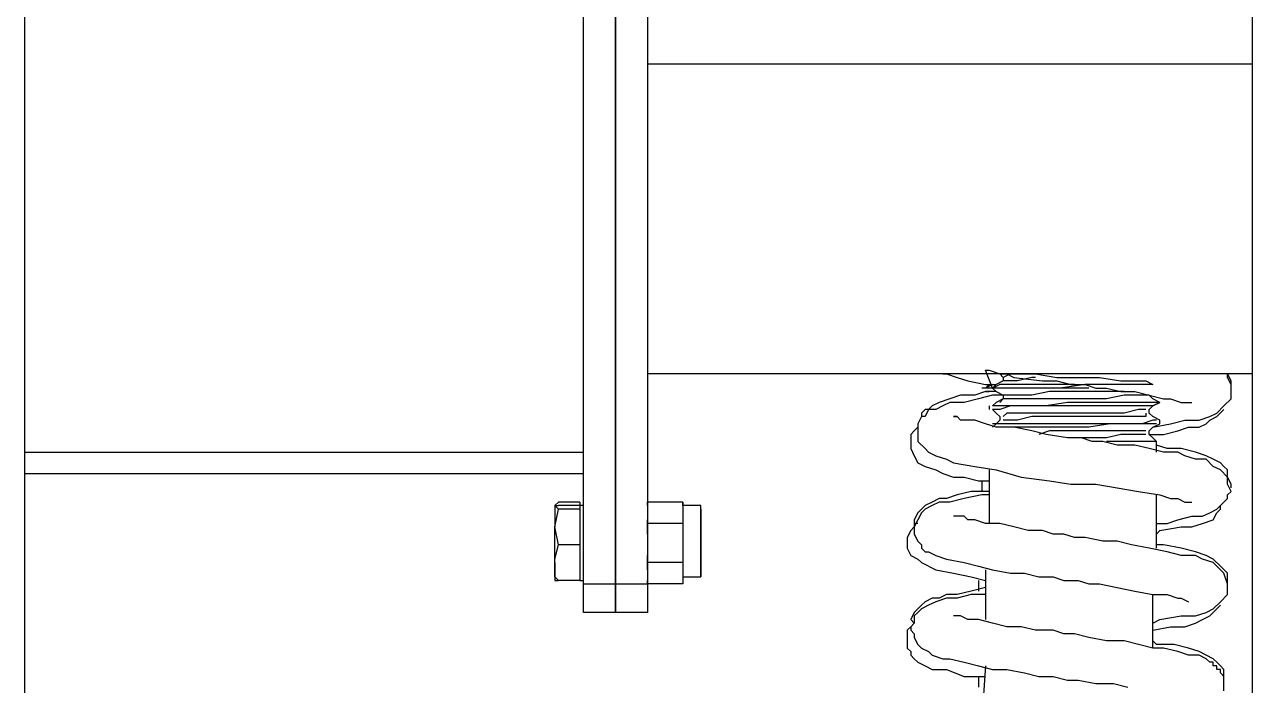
# Model space of a CAD drawing. Extents: x 3 to 592, y 5 to 207.
# Drawn here: x 201.44 to 213.61, y 153.33 to 159.88 of the extents above; entities that cross this region are included whole.
import ezdxf

# ---------------------------------------------------------------- set-up
doc = ezdxf.new("R2010")
doc.units = 0
doc.layers.get('0').update_dxf_attribs({"linetype": 'CONTINUOUS'})

msp = doc.modelspace()

# ---------------------------------------------------------------- linework, layer by layer
at = {"color": 7}
for points in [[(201.436111, 170.991389), (201.436111, 148.237222)], [(213.606944, 149.754167), (213.606944, 170.850278)], [(206.974722, 154.340278), (206.974722, 162.101389)], [(207.292222, 154.340278), (207.292222, 162.101389)], [(207.292222, 162.101389), (207.292222, 154.340278)], [(207.609722, 162.101389), (207.609722, 154.340278)], [(213.606944, 159.490833), (207.609722, 159.490833)], [(213.606944, 156.421667), (207.609722, 156.421667)], [(210.537778, 156.421667), (210.573056, 156.421667), (210.678889, 156.386389), (210.784722, 156.351111), (210.961111, 156.315833), (211.066944, 156.315833)], [(211.031667, 156.280556), (210.961111, 156.456944), (210.996389, 156.456944), (211.102222, 156.421667), (211.278611, 156.421667), (211.455, 156.421667), (211.666667, 156.386389), (211.878333, 156.386389), (212.09, 156.386389), (212.301667, 156.351111), (212.442778, 156.351111), (212.548611, 156.351111), (212.619167, 156.315833), (212.548611, 156.315833), (212.442778, 156.315833), (212.336944, 156.315833), (212.125278, 156.315833), (211.948889, 156.315833), (211.701944, 156.280556), (211.490278, 156.280556), (211.313889, 156.280556), (211.1375, 156.280556), (211.031667, 156.280556), (210.961111, 156.280556)], [(211.102222, 156.421667), (211.1375, 156.386389)], [(211.208056, 156.421667), (211.1375, 156.386389)], [(211.172778, 156.421667), (211.243333, 156.386389), (211.525556, 156.351111), (211.666667, 156.351111), (211.807778, 156.315833), (211.948889, 156.315833), (212.054722, 156.280556), (212.160556, 156.280556), (212.301667, 156.245278), (212.442778, 156.245278), (212.583889, 156.21), (212.725, 156.174722), (212.795556, 156.174722), (212.901389, 156.139444), (212.936667, 156.139444), (213.007222, 156.139444)], [(212.619167, 155.8925), (212.795556, 155.927778), (212.936667, 155.963056), (213.077778, 155.963056), (213.183611, 155.998333), (213.254167, 156.033611), (213.324722, 156.104167), (213.395278, 156.174722), (213.395278, 156.245278), (213.395278, 156.315833), (213.36, 156.386389), (213.36, 156.421667)], [(213.395278, 156.280556), (213.395278, 156.351111), (213.36, 156.421667)], [(210.961111, 156.280556), (210.925833, 156.280556)], [(210.996389, 156.315833), (210.961111, 156.280556)], [(211.031667, 156.315833), (210.961111, 156.280556)], [(211.1375, 156.351111), (211.066944, 156.315833), (211.031667, 156.280556)], [(211.843056, 156.315833), (211.7725, 156.315833), (211.560833, 156.315833), (211.384444, 156.315833), (211.208056, 156.315833), (211.102222, 156.315833), (211.031667, 156.280556)], [(211.031667, 156.280556), (211.066944, 156.245278), (211.1375, 156.21)], [(211.984167, 156.280556), (211.7725, 156.280556), (211.560833, 156.280556), (211.384444, 156.280556), (211.208056, 156.280556), (211.102222, 156.280556), (211.031667, 156.280556)], [(211.1375, 156.386389), (211.1375, 156.351111)], [(211.455, 156.386389), (211.419722, 156.386389), (211.278611, 156.351111), (211.172778, 156.351111), (211.1375, 156.351111)], [(211.066944, 156.245278), (210.961111, 156.245278), (210.855278, 156.21), (210.714167, 156.21), (210.608333, 156.174722), (210.5025, 156.139444), (210.431944, 156.104167), (210.396667, 156.068889), (210.361389, 156.068889), (210.326111, 156.033611), (210.326111, 155.998333), (210.290833, 155.927778), (210.290833, 155.857222)], [(211.1375, 156.21), (211.031667, 156.21), (210.890556, 156.174722), (210.749444, 156.139444), (210.608333, 156.139444), (210.537778, 156.104167), (210.467222, 156.068889), (210.396667, 156.068889), (210.361389, 155.998333), (210.326111, 155.998333), (210.290833, 155.927778), (210.290833, 155.857222), (210.290833, 155.751389), (210.361389, 155.680833), (210.396667, 155.645556), (210.467222, 155.610278), (210.573056, 155.575), (210.643611, 155.539722), (210.855278, 155.504444), (211.066944, 155.469167), (211.313889, 155.398611), (211.596111, 155.363333), (211.807778, 155.328056), (212.054722, 155.328056), (212.266389, 155.292778), (212.478056, 155.2575), (212.689722, 155.222222), (212.795556, 155.186944), (212.866111, 155.186944), (212.936667, 155.151667), (212.971944, 155.151667), (213.007222, 155.151667)], [(210.961111, 156.245278), (210.996389, 156.245278)], [(211.1375, 156.174722), (211.066944, 156.139444), (211.031667, 156.104167)], [(211.1375, 156.21), (211.1375, 156.174722), (211.102222, 156.139444)], [(212.336944, 156.245278), (212.160556, 156.245278), (211.984167, 156.245278), (211.807778, 156.245278), (211.596111, 156.245278), (211.419722, 156.21), (211.278611, 156.21), (211.172778, 156.21), (211.1375, 156.21)], [(212.583889, 156.21), (212.548611, 156.21), (212.478056, 156.21), (212.336944, 156.21), (212.160556, 156.174722), (211.984167, 156.174722), (211.807778, 156.174722), (211.596111, 156.174722), (211.419722, 156.174722), (211.278611, 156.174722), (211.172778, 156.174722), (211.1375, 156.174722)], [(212.689722, 156.139444), (212.619167, 156.174722), (212.583889, 156.21)], [(210.996389, 156.104167), (210.996389, 156.068889)], [(212.689722, 156.139444), (212.619167, 156.104167), (212.513333, 156.104167), (212.4075, 156.104167), (212.195833, 156.104167), (211.984167, 156.104167), (211.7725, 156.104167), (211.560833, 156.104167), (211.384444, 156.104167), (211.208056, 156.104167), (211.102222, 156.068889), (211.031667, 156.068889)], [(212.689722, 156.139444), (212.619167, 156.139444), (212.513333, 156.139444), (212.4075, 156.139444), (212.195833, 156.139444), (211.984167, 156.139444), (211.7725, 156.139444), (211.560833, 156.104167), (211.384444, 156.104167), (211.208056, 156.104167), (211.102222, 156.104167), (211.031667, 156.104167)], [(211.031667, 156.068889), (211.066944, 156.033611), (211.102222, 155.998333)], [(212.548611, 156.068889), (212.478056, 156.068889), (212.336944, 156.033611), (212.160556, 156.033611), (211.984167, 156.033611), (211.7725, 156.033611), (211.596111, 156.033611), (211.419722, 156.033611), (211.278611, 156.033611), (211.172778, 156.033611), (211.1375, 155.998333)], [(212.548611, 156.033611), (212.548611, 155.998333), (212.478056, 155.998333), (212.336944, 155.998333), (212.160556, 155.998333), (211.984167, 155.998333), (211.7725, 155.998333), (211.596111, 155.998333), (211.419722, 155.998333), (211.278611, 155.963056), (211.172778, 155.963056), (211.1375, 155.963056)], [(212.583889, 156.068889), (212.619167, 156.104167), (212.689722, 156.139444)], [(212.583889, 155.821944), (212.725, 155.821944), (212.866111, 155.857222), (212.971944, 155.8925), (213.077778, 155.8925), (213.148333, 155.927778), (213.183611, 155.963056), (213.254167, 155.998333), (213.324722, 156.068889)], [(212.583889, 156.033611), (212.583889, 156.068889)], [(212.689722, 155.963056), (212.619167, 155.998333), (212.583889, 156.033611)], [(212.654444, 154.94), (212.760278, 154.94), (212.866111, 154.975278), (213.007222, 155.010556), (213.113056, 155.010556), (213.183611, 155.045833), (213.254167, 155.081111), (213.289444, 155.116389), (213.324722, 155.151667), (213.36, 155.186944), (213.36, 155.222222), (213.395278, 155.2575), (213.36, 155.328056), (213.36, 155.398611), (213.289444, 155.469167), (213.218889, 155.504444), (213.148333, 155.575), (213.0425, 155.575), (212.936667, 155.610278), (212.866111, 155.645556), (212.725, 155.645556), (212.583889, 155.680833), (212.442778, 155.716111), (212.266389, 155.716111), (212.125278, 155.751389), (212.019444, 155.751389), (211.913611, 155.786667), (211.7725, 155.786667), (211.560833, 155.821944), (211.419722, 155.857222), (211.243333, 155.8925), (211.066944, 155.8925), (210.961111, 155.927778), (210.855278, 155.963056), (210.784722, 155.963056), (210.714167, 155.963056), (210.678889, 155.998333), (210.643611, 155.998333), (210.678889, 155.998333)], [(211.102222, 155.963056), (211.066944, 155.927778), (211.031667, 155.927778)], [(212.654444, 155.963056), (212.619167, 155.963056), (212.513333, 155.927778), (212.4075, 155.927778), (212.195833, 155.927778), (211.984167, 155.927778), (211.7725, 155.927778), (211.560833, 155.927778), (211.349167, 155.927778), (211.208056, 155.927778), (211.066944, 155.927778), (211.031667, 155.8925)], [(211.102222, 155.998333), (211.102222, 155.963056)], [(212.654444, 155.927778), (212.619167, 155.927778), (212.513333, 155.927778), (212.4075, 155.927778), (212.195833, 155.927778), (211.984167, 155.8925), (211.7725, 155.8925), (211.560833, 155.8925), (211.349167, 155.8925), (211.208056, 155.8925), (211.1375, 155.8925)], [(212.583889, 155.857222), (212.619167, 155.8925), (212.689722, 155.927778)], [(212.689722, 155.927778), (212.689722, 155.963056)], [(210.290833, 155.8925), (210.255556, 155.857222), (210.220278, 155.821944), (210.220278, 155.786667), (210.220278, 155.751389), (210.220278, 155.680833), (210.255556, 155.610278), (210.290833, 155.539722), (210.361389, 155.504444), (210.467222, 155.469167), (210.537778, 155.433889), (210.643611, 155.398611), (210.749444, 155.398611), (210.890556, 155.363333), (210.996389, 155.363333)], [(212.548611, 155.857222), (212.478056, 155.857222), (212.336944, 155.857222), (212.160556, 155.857222), (211.984167, 155.857222), (211.7725, 155.857222), (211.596111, 155.857222), (211.490278, 155.821944)], [(212.548611, 155.821944), (212.478056, 155.821944), (212.301667, 155.821944), (212.160556, 155.786667), (211.984167, 155.786667), (211.7725, 155.786667)], [(212.583889, 155.821944), (212.583889, 155.857222)], [(212.654444, 155.751389), (212.619167, 155.786667), (212.583889, 155.821944)], [(212.654444, 155.751389), (212.619167, 155.751389), (212.513333, 155.751389), (212.372222, 155.751389), (212.195833, 155.751389), (212.160556, 155.751389)], [(212.654444, 155.645556), (212.654444, 155.751389)], [(213.395278, 155.292778), (213.395278, 155.328056), (213.36, 155.398611), (213.36, 155.469167), (213.324722, 155.504444), (213.289444, 155.539722), (213.218889, 155.575), (213.148333, 155.610278), (213.0425, 155.645556), (212.901389, 155.680833), (212.760278, 155.680833), (212.654444, 155.716111)], [(201.436111, 155.645556), (206.974722, 155.645556)], [(201.436111, 155.433889), (206.974722, 155.433889)], [(210.996389, 155.469167), (210.996389, 154.94)], [(210.925833, 155.363333), (210.925833, 155.2575)], [(210.996389, 155.2575), (210.925833, 155.2575), (210.82, 155.2575), (210.678889, 155.222222), (210.573056, 155.186944), (210.5025, 155.186944), (210.431944, 155.151667), (210.361389, 155.116389), (210.290833, 155.045833), (210.255556, 154.975278), (210.255556, 154.904722)], [(210.996389, 155.222222), (210.925833, 155.222222), (210.749444, 155.186944), (210.608333, 155.151667), (210.5025, 155.151667), (210.431944, 155.116389), (210.361389, 155.081111), (210.326111, 155.045833), (210.290833, 154.975278), (210.255556, 154.904722), (210.255556, 154.834167), (210.290833, 154.763611), (210.326111, 154.728333), (210.326111, 154.693056), (210.361389, 154.657778), (210.396667, 154.657778), (210.467222, 154.6225), (210.573056, 154.587222), (210.749444, 154.551944), (210.890556, 154.516667), (211.031667, 154.481389), (211.208056, 154.446111), (211.349167, 154.446111), (211.490278, 154.410833), (211.631389, 154.410833), (211.737222, 154.375556), (211.807778, 154.375556), (211.878333, 154.375556), (211.984167, 154.340278), (212.09, 154.340278), (212.266389, 154.305), (212.442778, 154.269722), (212.619167, 154.234444), (212.760278, 154.234444), (212.866111, 154.199167), (212.901389, 154.199167), (212.971944, 154.163889)], [(212.654444, 154.693056), (212.654444, 155.222222)], [(206.6925, 155.116389), (206.727778, 155.151667)], [(206.727778, 155.081111), (206.6925, 155.116389)], [(206.6925, 155.116389), (206.6925, 155.081111), (206.6925, 155.045833), (206.6925, 155.010556), (206.6925, 154.975278), (206.6925, 154.94), (206.6925, 154.904722)], [(206.6925, 155.116389), (206.727778, 155.116389)], [(206.6925, 154.904722), (206.727778, 155.081111)], [(206.939444, 155.151667), (206.727778, 155.151667)], [(206.939444, 155.116389), (206.727778, 155.116389)], [(206.939444, 155.081111), (206.727778, 155.081111)], [(206.939444, 155.151667), (206.939444, 155.116389)], [(206.974722, 155.116389), (206.939444, 155.116389)], [(206.939444, 155.116389), (206.939444, 155.081111)], [(206.939444, 155.081111), (206.939444, 154.904722)], [(207.609722, 155.151667), (207.609722, 155.116389)], [(207.609722, 155.116389), (207.609722, 155.151667)], [(207.9625, 155.151667), (207.609722, 155.151667)], [(207.9625, 155.116389), (207.9625, 155.151667)], [(207.9625, 155.151667), (207.9625, 155.116389)], [(208.138889, 155.116389), (207.9625, 155.116389)], [(207.9625, 155.116389), (207.9625, 155.081111)], [(207.9625, 155.081111), (207.9625, 155.045833), (207.9625, 155.010556)], [(208.138889, 155.081111), (208.138889, 155.116389)], [(208.138889, 154.410833), (208.138889, 154.446111), (208.138889, 154.481389), (208.138889, 154.551944), (208.138889, 154.6225), (208.138889, 154.728333), (208.138889, 154.798889), (208.138889, 154.869444), (208.138889, 154.94), (208.138889, 155.010556), (208.138889, 155.081111), (208.138889, 155.116389)], [(208.138889, 155.081111), (208.138889, 155.045833), (208.138889, 155.010556), (208.138889, 154.94), (208.138889, 154.869444), (208.138889, 154.798889), (208.138889, 154.728333), (208.138889, 154.6225), (208.138889, 154.551944), (208.138889, 154.516667), (208.138889, 154.446111), (208.138889, 154.410833)], [(212.654444, 154.834167), (212.689722, 154.869444), (212.901389, 154.904722), (213.007222, 154.904722), (213.113056, 154.94), (213.218889, 154.975278), (213.254167, 155.045833), (213.289444, 155.081111), (213.289444, 155.116389)], [(207.609722, 154.94), (207.609722, 154.975278)], [(207.609722, 154.834167), (207.609722, 154.94)], [(207.9625, 154.94), (207.609722, 154.94)], [(207.9625, 155.010556), (207.9625, 154.975278)], [(207.9625, 154.975278), (207.9625, 154.94), (207.9625, 154.904722), (207.9625, 154.869444), (207.9625, 154.834167)], [(207.9625, 154.975278), (207.9625, 154.94)], [(207.9625, 154.94), (207.9625, 154.834167)], [(210.290833, 154.94), (210.255556, 154.94), (210.255556, 154.904722), (210.220278, 154.869444), (210.185, 154.798889), (210.185, 154.693056), (210.220278, 154.6225), (210.290833, 154.587222), (210.326111, 154.551944), (210.467222, 154.481389), (210.643611, 154.446111), (210.82, 154.410833), (210.961111, 154.375556)], [(212.619167, 153.952222), (212.689722, 153.9875), (212.901389, 154.022778), (213.0425, 154.022778), (213.148333, 154.058056), (213.218889, 154.093333), (213.289444, 154.163889), (213.36, 154.234444), (213.36, 154.340278), (213.324722, 154.446111), (213.289444, 154.481389), (213.218889, 154.551944), (213.113056, 154.587222), (213.0425, 154.6225), (212.901389, 154.6225), (212.760278, 154.657778), (212.583889, 154.693056), (212.4075, 154.728333), (212.266389, 154.763611), (212.125278, 154.763611), (211.948889, 154.798889), (211.843056, 154.798889), (211.737222, 154.834167), (211.631389, 154.834167), (211.525556, 154.869444), (211.384444, 154.869444), (211.243333, 154.904722), (211.102222, 154.94), (210.961111, 154.94), (210.855278, 154.975278), (210.784722, 154.975278), (210.749444, 155.010556), (210.678889, 155.010556), (210.643611, 155.010556)], [(206.727778, 154.728333), (206.6925, 154.904722)], [(206.6925, 154.551944), (206.6925, 154.587222), (206.6925, 154.6225), (206.6925, 154.693056), (206.6925, 154.728333), (206.6925, 154.763611), (206.6925, 154.834167), (206.6925, 154.869444), (206.6925, 154.904722)], [(206.939444, 154.904722), (206.939444, 154.728333)], [(207.9625, 154.834167), (207.9625, 154.798889)], [(206.6925, 154.551944), (206.6925, 154.587222), (206.727778, 154.728333)], [(206.939444, 154.728333), (206.727778, 154.728333)], [(206.939444, 154.728333), (206.939444, 154.551944)], [(207.9625, 154.798889), (207.9625, 154.763611), (207.9625, 154.728333), (207.9625, 154.693056), (207.9625, 154.657778)], [(213.36, 154.340278), (213.36, 154.446111), (213.289444, 154.516667), (213.218889, 154.587222), (213.148333, 154.6225), (213.0425, 154.657778), (212.901389, 154.693056), (212.725, 154.728333), (212.654444, 154.728333)], [(207.609722, 154.551944), (207.609722, 154.6225)], [(207.9625, 154.657778), (207.9625, 154.6225)], [(207.9625, 154.6225), (207.9625, 154.551944)], [(207.9625, 154.6225), (207.9625, 154.587222), (207.9625, 154.551944), (207.9625, 154.516667), (207.9625, 154.481389)], [(206.727778, 154.375556), (206.6925, 154.410833), (206.6925, 154.551944)], [(206.6925, 154.551944), (206.6925, 154.516667), (206.6925, 154.481389), (206.6925, 154.446111), (206.6925, 154.410833), (206.6925, 154.375556)], [(206.939444, 154.551944), (206.939444, 154.375556)], [(207.9625, 154.551944), (207.609722, 154.551944)], [(207.609722, 154.481389), (207.609722, 154.516667), (207.609722, 154.551944)], [(207.9625, 154.551944), (207.9625, 154.481389)], [(207.9625, 154.481389), (207.9625, 154.446111), (207.9625, 154.410833)], [(210.961111, 154.481389), (210.961111, 153.9875)], [(206.6925, 154.375556), (206.727778, 154.375556)], [(206.939444, 154.375556), (206.727778, 154.375556)], [(206.939444, 154.375556), (206.727778, 154.375556)], [(206.939444, 154.375556), (206.974722, 154.375556)], [(206.974722, 154.340278), (207.292222, 154.340278)], [(206.974722, 154.058056), (206.974722, 154.093333), (206.974722, 154.128611), (206.974722, 154.163889), (206.974722, 154.234444), (206.974722, 154.269722), (206.974722, 154.340278)], [(207.292222, 154.340278), (207.292222, 154.269722), (207.292222, 154.234444), (207.292222, 154.163889), (207.292222, 154.128611), (207.292222, 154.093333), (207.292222, 154.058056)], [(207.292222, 154.058056), (207.292222, 154.093333), (207.292222, 154.128611), (207.292222, 154.163889), (207.292222, 154.234444), (207.292222, 154.269722), (207.292222, 154.340278)], [(207.292222, 154.340278), (207.609722, 154.340278)], [(207.609722, 154.340278), (207.609722, 154.375556)], [(207.9625, 154.340278), (207.609722, 154.340278)], [(207.609722, 154.340278), (207.609722, 154.269722), (207.609722, 154.234444), (207.609722, 154.163889), (207.609722, 154.128611), (207.609722, 154.093333), (207.609722, 154.058056)], [(207.9625, 154.410833), (208.138889, 154.410833)], [(207.9625, 154.410833), (207.9625, 154.375556), (207.9625, 154.340278)], [(207.9625, 154.410833), (207.9625, 154.375556)], [(210.890556, 154.375556), (210.890556, 154.269722)], [(210.961111, 154.305), (210.82, 154.269722), (210.678889, 154.234444), (210.573056, 154.234444), (210.5025, 154.199167), (210.431944, 154.199167), (210.361389, 154.163889), (210.326111, 154.128611), (210.290833, 154.093333), (210.255556, 154.058056), (210.220278, 153.9875), (210.255556, 153.952222)], [(210.961111, 154.234444), (210.82, 154.234444), (210.678889, 154.199167), (210.573056, 154.199167), (210.467222, 154.163889), (210.396667, 154.128611), (210.326111, 154.093333), (210.290833, 154.058056), (210.255556, 154.022778), (210.255556, 153.952222), (210.220278, 153.916944), (210.220278, 153.881667), (210.255556, 153.846389), (210.255556, 153.811111), (210.290833, 153.740556), (210.326111, 153.705278), (210.396667, 153.67), (210.431944, 153.634722), (210.537778, 153.599444), (210.608333, 153.599444), (210.749444, 153.564167), (210.890556, 153.528889), (211.031667, 153.493611), (211.172778, 153.493611), (211.349167, 153.458333), (211.490278, 153.423056), (211.631389, 153.423056), (211.7725, 153.387778), (211.878333, 153.387778), (212.054722, 153.3525), (212.231111, 153.3525), (212.372222, 153.317222)], [(212.619167, 153.705278), (212.619167, 154.234444)], [(212.619167, 153.881667), (212.795556, 153.916944), (212.936667, 153.916944), (213.0425, 153.952222), (213.113056, 153.9875), (213.183611, 154.022778), (213.254167, 154.093333), (213.289444, 154.128611)], [(207.292222, 154.058056), (206.974722, 154.058056)], [(207.609722, 154.058056), (207.292222, 154.058056)], [(213.324722, 153.281944), (213.324722, 153.3525), (213.324722, 153.387778), (213.324722, 153.423056), (213.289444, 153.458333), (213.289444, 153.493611), (213.254167, 153.493611), (213.254167, 153.528889), (213.218889, 153.528889), (213.218889, 153.564167), (213.183611, 153.564167), (213.148333, 153.599444), (213.077778, 153.634722), (212.971944, 153.634722), (212.866111, 153.67), (212.725, 153.705278), (212.619167, 153.705278), (212.336944, 153.775833), (212.160556, 153.775833), (211.984167, 153.811111), (211.843056, 153.846389), (211.737222, 153.846389), (211.631389, 153.881667), (211.455, 153.881667), (211.313889, 153.916944), (211.172778, 153.916944), (211.031667, 153.952222), (210.890556, 153.9875), (210.784722, 153.9875), (210.714167, 154.022778), (210.678889, 154.022778), (210.643611, 154.022778)], [(210.255556, 153.952222), (210.220278, 153.916944), (210.185, 153.881667), (210.185, 153.846389), (210.185, 153.811111), (210.185, 153.775833), (210.185, 153.705278), (210.220278, 153.67), (210.220278, 153.634722), (210.255556, 153.599444), (210.290833, 153.564167), (210.361389, 153.528889), (210.431944, 153.493611), (210.573056, 153.493611), (210.749444, 153.423056), (210.855278, 153.423056), (210.961111, 153.423056)], [(213.324722, 153.3525), (213.324722, 153.387778), (213.324722, 153.423056), (213.324722, 153.493611), (213.289444, 153.528889), (213.254167, 153.564167), (213.218889, 153.599444), (213.148333, 153.634722), (213.077778, 153.67), (212.971944, 153.705278), (212.830833, 153.740556), (212.654444, 153.740556), (212.619167, 153.775833)], [(210.961111, 153.528889), (210.925833, 152.999722)], [(210.890556, 153.423056), (210.890556, 153.317222)]]:
    msp.add_lwpolyline(points, dxfattribs=at)

doc.saveas('drawing.dxf')
